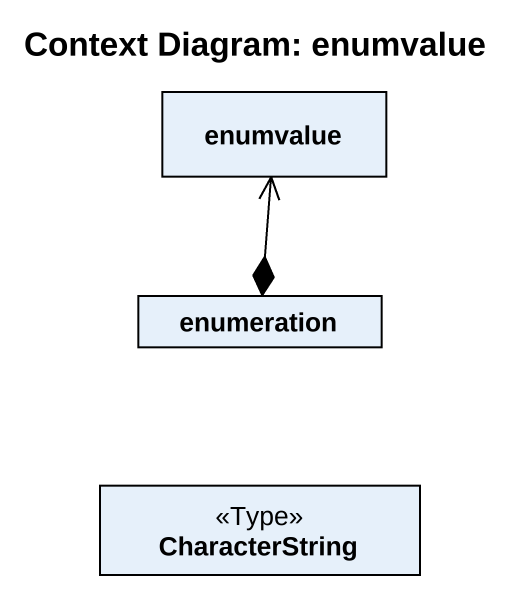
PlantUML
@startuml
title Context Diagram: enumvalue
hide circle
hide empty members
class enumvalue
class enumeration
class CharacterString <<Type>>
enumeration *-up-> enumvalue
@enduml
